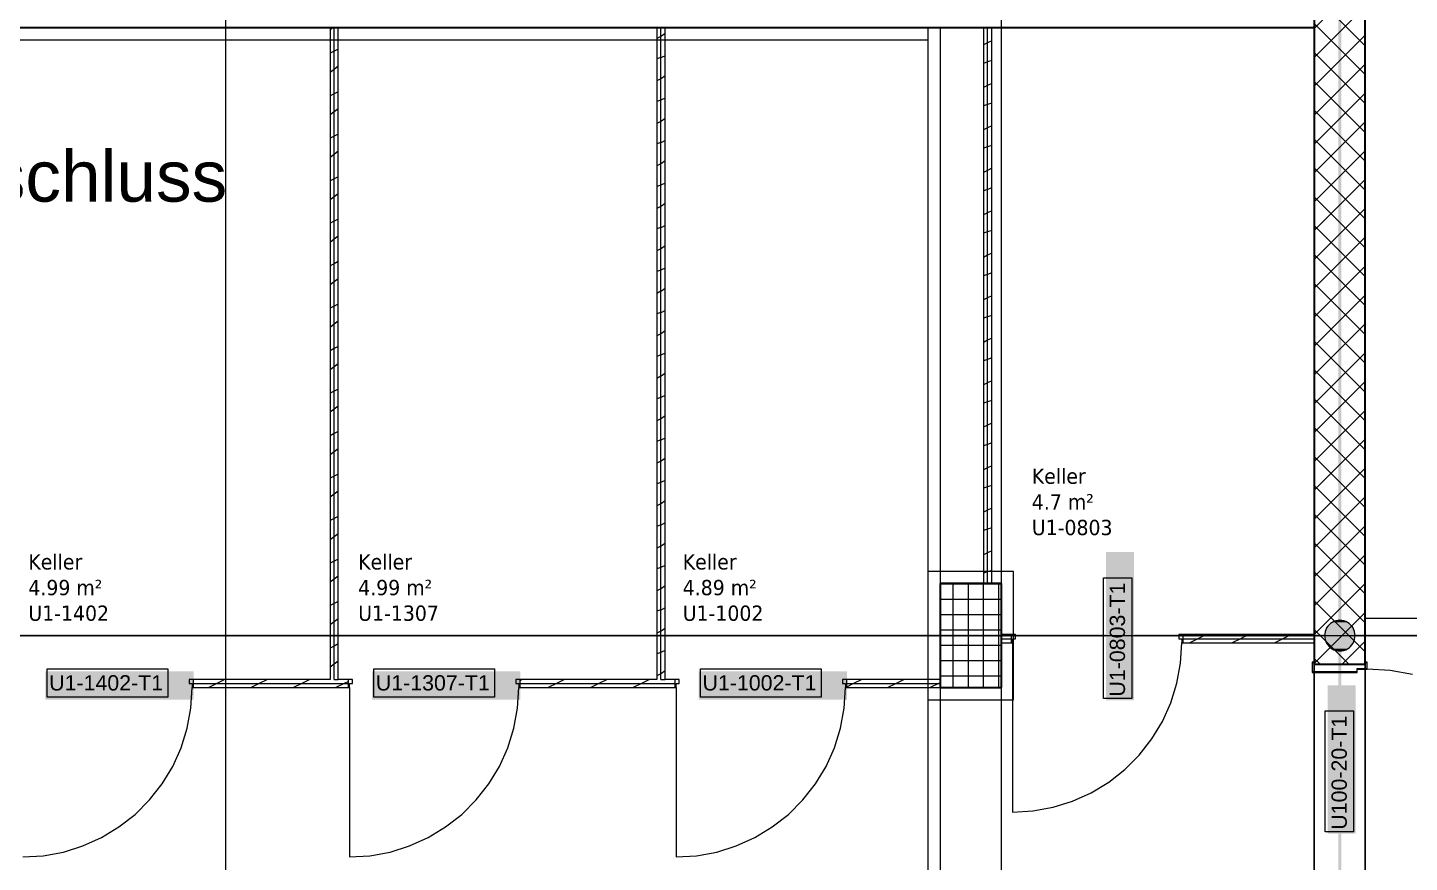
# Model space of a CAD drawing. Extents: x -1132 to 613, y -233 to 616.
# Drawn here: x -263.6 to -128.1, y -56.8 to 25 of the extents above; entities that cross this region are included whole.
import ezdxf
from ezdxf.lldxf.tags import DXFTag

# ---------------------------------------------------------------- set-up
doc = ezdxf.new("R2010")
doc.units = 0
doc.layers.get('0').update_dxf_attribs({"lineweight": 13})
for name, color, linetype, lineweight in [('A-AREA-____-IDEN', 7, 'Continuous', 5), ('A-DOOR-____-IDEN', 7, 'Continuous', 5), ('A-DOOR-____-OTLN', 7, 'Continuous', 9), ('A-DOOR-FRAM-MCUT', 7, 'Continuous', 9), ('A-DOOR-OPNG-OTLN', 7, 'Continuous', 9), ('A-FLOR-____-OTLN', 7, 'Continuous', 9), ('A-FLOR-____-OVHD', 7, 'Strichpunkt - Fein', 9), ('A-WALL-____-MCUT', 7, 'Continuous', 35), ('A-WALL-____-PATT', 7, 'Continuous', 35), ('A-WALL-FNSH-MCUT', 7, 'Continuous', 35), ('S-COLS-____-MCUT', 7, 'Continuous', 35), ('S-COLS-____-OTLN', 7, 'Continuous', 9), ('S-GRID-____-OTLN', 7, 'Continuous', 5)]:
    doc.layers.add(name, color=color, linetype=linetype, lineweight=lineweight)
doc.layers.add('EL01_WAN_Blitzschutz Text', color=1, linetype='Continuous', lineweight=13, true_color=0xff0000)
doc.layers.add('EL01_WAN_Leitung_Potentialausgleich', color=1, linetype='fein_strichliert', lineweight=13, true_color=0xff0000)
doc.styles.get("Standard").update_dxf_attribs({"font": 'arial.ttf'})
tags = doc.linetypes.add('_Rasterlinie_', pattern=[0.375, 0.2, -0.05, 0.075, -0.05]).pattern_tags.tags
tags[10:11] = [DXFTag(74, 4), DXFTag(75, 0), DXFTag(340, '0'), DXFTag(46, 1.0), DXFTag(50, 0.0), DXFTag(44, 0.0), DXFTag(45, 0.0)]
tags[8:9] = [DXFTag(74, 4), DXFTag(75, 0), DXFTag(340, '0'), DXFTag(46, 1.0), DXFTag(50, 0.0), DXFTag(44, 0.0), DXFTag(45, 0.0)]
tags[6:7] = [DXFTag(74, 4), DXFTag(75, 0), DXFTag(340, '0'), DXFTag(46, 1.0), DXFTag(50, 0.0), DXFTag(44, 0.0), DXFTag(45, 0.0)]
tags[4:5] = [DXFTag(74, 4), DXFTag(75, 0), DXFTag(340, '0'), DXFTag(46, 1.0), DXFTag(50, 0.0), DXFTag(44, 0.0), DXFTag(45, 0.0)]
tags = doc.linetypes.add('fein_strichliert', pattern=[4, 1, -2, 1]).pattern_tags.tags
tags[8:9] = [DXFTag(74, 4), DXFTag(75, 0), DXFTag(340, '0'), DXFTag(46, 0.0), DXFTag(50, 0.0), DXFTag(44, 0.0), DXFTag(45, 0.0)]
tags[6:7] = [DXFTag(74, 4), DXFTag(75, 0), DXFTag(340, '0'), DXFTag(46, 0.0), DXFTag(50, 0.0), DXFTag(44, 0.0), DXFTag(45, 0.0)]
tags[4:5] = [DXFTag(74, 4), DXFTag(75, 0), DXFTag(340, '0'), DXFTag(46, 0.0), DXFTag(50, 0.0), DXFTag(44, 0.0), DXFTag(45, 0.0)]
tags = doc.linetypes.add('Grundrissdarstellung Sturz', pattern=[0.25, 0.15, -0.05, 0, -0.05]).pattern_tags.tags
tags[10:11] = [DXFTag(74, 4), DXFTag(75, 0), DXFTag(340, '0'), DXFTag(46, 1.0), DXFTag(50, 0.0), DXFTag(44, 0.0), DXFTag(45, 0.0)]
tags[8:9] = [DXFTag(74, 4), DXFTag(75, 0), DXFTag(340, '0'), DXFTag(46, 1.0), DXFTag(50, 0.0), DXFTag(44, 0.0), DXFTag(45, 0.0)]
tags[6:7] = [DXFTag(74, 4), DXFTag(75, 0), DXFTag(340, '0'), DXFTag(46, 1.0), DXFTag(50, 0.0), DXFTag(44, 0.0), DXFTag(45, 0.0)]
tags[4:5] = [DXFTag(74, 4), DXFTag(75, 0), DXFTag(340, '0'), DXFTag(46, 1.0), DXFTag(50, 0.0), DXFTag(44, 0.0), DXFTag(45, 0.0)]
tags = doc.linetypes.add('Strichpunkt - Fein', pattern=[0.2, 0.1, -0.05, 0, -0.05]).pattern_tags.tags
tags[10:11] = [DXFTag(74, 4), DXFTag(75, 0), DXFTag(340, '0'), DXFTag(46, 1.0), DXFTag(50, 0.0), DXFTag(44, 0.0), DXFTag(45, 0.0)]
tags[8:9] = [DXFTag(74, 4), DXFTag(75, 0), DXFTag(340, '0'), DXFTag(46, 1.0), DXFTag(50, 0.0), DXFTag(44, 0.0), DXFTag(45, 0.0)]
tags[6:7] = [DXFTag(74, 4), DXFTag(75, 0), DXFTag(340, '0'), DXFTag(46, 1.0), DXFTag(50, 0.0), DXFTag(44, 0.0), DXFTag(45, 0.0)]
tags[4:5] = [DXFTag(74, 4), DXFTag(75, 0), DXFTag(340, '0'), DXFTag(46, 1.0), DXFTag(50, 0.0), DXFTag(44, 0.0), DXFTag(45, 0.0)]

# ---------------------------------------------------------------- blocks, each defined once
blk = doc.blocks.new('Referenz-A0UJ2EK7XE', base_point=(-1124.08, -162.87))
at = {"layer": 'A-DOOR-____-IDEN', "color": 0, "linetype": 'Continuous', "ltscale": 0.13}
for p, q in [((-158.1, -40.8), (-158.1, -28.96)), ((-158.1, -28.96), (-155.32, -28.96)), ((-155.32, -28.96), (-155.32, -40.8)), ((-261.73, -37.89), (-249.89, -37.89)), ((-261.73, -40.67), (-261.73, -37.89)), ((-249.89, -37.89), (-249.89, -40.67)), ((-229.68, -37.89), (-217.84, -37.89)), ((-229.68, -40.67), (-229.68, -37.89)), ((-217.84, -37.89), (-217.84, -40.67)), ((-197.63, -37.89), (-185.79, -37.89)), ((-197.63, -40.67), (-197.63, -37.89)), ((-185.79, -37.89), (-185.79, -40.67)), ((-249.89, -40.67), (-261.73, -40.67)), ((-217.84, -40.67), (-229.68, -40.67)), ((-185.79, -40.67), (-197.63, -40.67)), ((-155.32, -40.8), (-158.1, -40.8)), ((-136.34, -53.85), (-136.34, -42.01)), ((-136.34, -42.01), (-133.56, -42.01)), ((-133.56, -42.01), (-133.56, -53.85)), ((-133.56, -53.85), (-136.34, -53.85))]:
    blk.add_line(p, q, dxfattribs=at)
at = {"layer": 'A-DOOR-____-IDEN', "color": 7, "linetype": 'Continuous', "ltscale": 0.13, "true_color": 0xffffff}
for points in [[(-157.85, -40.97), (-155.09, -40.97), (-157.85, -26.43)], [(-155.09, -40.97), (-157.85, -26.43), (-155.09, -26.43)], [(-261.9, -40.89), (-247.36, -40.89), (-261.9, -38.13)], [(-247.36, -40.89), (-261.9, -38.13), (-247.36, -38.13)], [(-229.85, -40.89), (-215.31, -40.89), (-229.85, -38.13)], [(-215.31, -40.89), (-229.85, -38.13), (-215.31, -38.13)], [(-197.8, -40.89), (-183.26, -40.89), (-197.8, -38.13)], [(-183.26, -40.89), (-197.8, -38.13), (-183.26, -38.13)], [(-136.1, -54.02), (-133.34, -54.02), (-136.1, -39.48)], [(-133.34, -54.02), (-136.1, -39.48), (-133.34, -39.48)]]:
    blk.add_solid(points, dxfattribs=at)
at = {"layer": 'A-DOOR-____-OTLN', "color": 0, "linetype": 'Grundrissdarstellung Sturz', "ltscale": 0.13}
for p, q in [((-137.41, -37.42), (-137.41, -58.42)), ((-132.41, -37.42), (-132.41, -58.42))]:
    blk.add_line(p, q, dxfattribs=at)
at = {"layer": 'A-DOOR-FRAM-MCUT', "color": 0, "linetype": 'Continuous', "ltscale": 0.13}
for p, q in [((-166.71, -34.52), (-167.11, -34.52)), ((-167.01, -35.32), (-167.01, -34.92)), ((-167.01, -34.92), (-166.71, -34.92)), ((-166.71, -34.92), (-166.71, -34.52)), ((-150.31, -34.52), (-150.71, -34.52)), ((-150.71, -34.52), (-150.71, -34.92)), ((-150.71, -34.92), (-150.41, -34.92)), ((-150.41, -34.92), (-150.41, -35.32)), ((-167.11, -35.32), (-167.01, -35.32)), ((-150.41, -35.32), (-150.31, -35.32)), ((-137.41, -37.22), (-137.61, -37.22)), ((-137.61, -37.22), (-137.61, -38.22)), ((-137.57, -38.18), (-137.57, -37.26)), ((-137.57, -37.26), (-137.41, -37.26)), ((-132.25, -37.88), (-133.25, -37.88)), ((-133.25, -37.88), (-133.25, -38.18)), ((-133.21, -38.22), (-133.21, -37.92)), ((-133.21, -37.92), (-132.21, -37.92)), ((-132.21, -37.22), (-132.41, -37.22)), ((-132.41, -37.26), (-132.25, -37.26)), ((-132.25, -37.26), (-132.25, -37.88)), ((-132.21, -37.92), (-132.21, -37.22)), ((-247.41, -38.92), (-247.81, -38.92)), ((-247.81, -38.92), (-247.81, -39.32)), ((-231.76, -38.92), (-232.16, -38.92)), ((-231.76, -39.32), (-231.76, -38.92)), ((-215.36, -38.92), (-215.76, -38.92)), ((-215.76, -38.92), (-215.76, -39.32)), ((-199.71, -38.92), (-200.11, -38.92)), ((-199.71, -39.32), (-199.71, -38.92)), ((-183.31, -38.92), (-183.71, -38.92)), ((-183.71, -38.92), (-183.71, -39.32)), ((-137.61, -38.22), (-133.21, -38.22)), ((-133.25, -38.18), (-137.57, -38.18)), ((-247.81, -39.32), (-247.51, -39.32)), ((-247.51, -39.32), (-247.51, -39.72)), ((-247.51, -39.72), (-247.41, -39.72)), ((-232.16, -39.72), (-232.06, -39.72)), ((-232.06, -39.72), (-232.06, -39.32)), ((-232.06, -39.32), (-231.76, -39.32)), ((-215.76, -39.32), (-215.46, -39.32)), ((-215.46, -39.32), (-215.46, -39.72)), ((-215.46, -39.72), (-215.36, -39.72)), ((-200.11, -39.72), (-200.01, -39.72)), ((-200.01, -39.72), (-200.01, -39.32)), ((-200.01, -39.32), (-199.71, -39.32)), ((-183.71, -39.32), (-183.41, -39.32)), ((-183.41, -39.32), (-183.41, -39.72)), ((-183.41, -39.72), (-183.31, -39.72))]:
    blk.add_line(p, q, dxfattribs=at)
at = {"layer": 'A-DOOR-OPNG-OTLN', "color": 0, "linetype": 'Continuous', "ltscale": 0.13}
for p, q in [((-167.01, -35.32), (-167.01, -51.92)), ((-150.53, -37.32), (-150.41, -35.32)), ((-150.89, -39.29), (-150.53, -37.32)), ((-129.97, -38.05), (-132.21, -37.92)), ((-151.48, -41.21), (-150.89, -39.29)), ((-127.76, -38.43), (-129.97, -38.05)), ((-247.63, -41.72), (-247.51, -39.72)), ((-232.06, -39.72), (-232.06, -56.32)), ((-215.58, -41.72), (-215.46, -39.72)), ((-200.01, -39.72), (-200.01, -56.32)), ((-183.53, -41.72), (-183.41, -39.72)), ((-247.99, -43.69), (-247.63, -41.72)), ((-215.94, -43.69), (-215.58, -41.72)), ((-183.89, -43.69), (-183.53, -41.72)), ((-152.31, -43.04), (-151.48, -41.21)), ((-153.34, -44.75), (-152.31, -43.04)), ((-248.58, -45.61), (-247.99, -43.69)), ((-216.53, -45.61), (-215.94, -43.69)), ((-184.48, -45.61), (-183.89, -43.69)), ((-249.41, -47.44), (-248.58, -45.61)), ((-217.36, -47.44), (-216.53, -45.61)), ((-185.31, -47.44), (-184.48, -45.61)), ((-154.58, -46.33), (-153.34, -44.75)), ((-250.44, -49.15), (-249.41, -47.44)), ((-218.39, -49.15), (-217.36, -47.44)), ((-186.34, -49.15), (-185.31, -47.44)), ((-156, -47.75), (-154.58, -46.33)), ((-157.58, -48.98), (-156, -47.75)), ((-251.68, -50.73), (-250.44, -49.15)), ((-219.63, -50.73), (-218.39, -49.15)), ((-187.58, -50.73), (-186.34, -49.15)), ((-161.12, -50.84), (-159.29, -50.02)), ((-159.29, -50.02), (-157.58, -48.98)), ((-253.1, -52.15), (-251.68, -50.73)), ((-221.05, -52.15), (-219.63, -50.73)), ((-189, -52.15), (-187.58, -50.73)), ((-165.01, -51.8), (-163.03, -51.44)), ((-163.03, -51.44), (-161.12, -50.84)), ((-254.68, -53.38), (-253.1, -52.15)), ((-222.63, -53.38), (-221.05, -52.15)), ((-190.58, -53.38), (-189, -52.15)), ((-167.01, -51.92), (-165.01, -51.8)), ((-256.39, -54.42), (-254.68, -53.38)), ((-224.34, -54.42), (-222.63, -53.38)), ((-192.29, -54.42), (-190.58, -53.38)), ((-260.13, -55.84), (-258.22, -55.24)), ((-258.22, -55.24), (-256.39, -54.42)), ((-228.08, -55.84), (-226.17, -55.24)), ((-226.17, -55.24), (-224.34, -54.42)), ((-196.03, -55.84), (-194.12, -55.24)), ((-194.12, -55.24), (-192.29, -54.42)), ((-264.11, -56.32), (-262.11, -56.2)), ((-262.11, -56.2), (-260.13, -55.84)), ((-232.06, -56.32), (-230.06, -56.2)), ((-230.06, -56.2), (-228.08, -55.84)), ((-200.01, -56.32), (-198.01, -56.2)), ((-198.01, -56.2), (-196.03, -55.84))]:
    blk.add_line(p, q, dxfattribs=at)
at = {"layer": 'A-FLOR-____-OTLN', "color": 0, "linetype": 'Continuous', "ltscale": 0.13}
for p, q in [((-132.41, -32.92), (-100.41, -32.92)), ((-137.41, -38.18), (-137.41, -37.42)), ((-132.41, -37.88), (-132.41, -37.42)), ((-132.41, -57.92), (-132.41, -37.92)), ((-137.41, -57.63), (-137.41, -38.22))]:
    blk.add_line(p, q, dxfattribs=at)
at = {"layer": 'A-FLOR-____-OVHD', "color": 0, "linetype": 'Strichpunkt - Fein', "ltscale": 0.13}
for p, q in [((-175.31, 24.98), (-175.31, -153.12)), ((-174.11, 24.98), (-174.11, -29.92)), ((-392.61, 23.78), (-175.31, 23.78)), ((-166.91, -28.32), (-175.31, -28.32)), ((-175.31, -28.32), (-175.31, -40.92)), ((-166.91, -40.92), (-166.91, -28.32)), ((-174.11, -39.32), (-174.11, -91.52)), ((-175.31, -40.92), (-166.91, -40.92))]:
    blk.add_line(p, q, dxfattribs=at)
at = {"layer": 'A-WALL-____-MCUT', "color": 0, "linetype": 'Continuous', "ltscale": 0.35}
for p, q in [((-137.41, 104.23), (-137.41, -37.42)), ((-132.41, -37.42), (-132.41, 104.23)), ((-266.01, 24.98), (-137.41, 24.98)), ((-137.41, -37.42), (-132.41, -37.42))]:
    blk.add_line(p, q, dxfattribs=at)
at = {"layer": 'A-WALL-____-MCUT', "color": 0, "linetype": 'Continuous', "lineweight": 9, "ltscale": 0.13}
for p, q in [((-233.56, -38.92), (-233.56, 24.98)), ((-201.51, -38.92), (-201.51, 24.98)), ((-169.46, -29.52), (-169.46, 24.98)), ((-168.11, -34.92), (-167.11, -34.92)), ((-150.31, -34.92), (-137.41, -34.92)), ((-233.56, -38.92), (-233.16, -38.92)), ((-201.51, -38.92), (-201.11, -38.92)), ((-247.41, -39.32), (-232.16, -39.32)), ((-215.36, -39.32), (-200.11, -39.32)), ((-183.31, -39.32), (-174.11, -39.32))]:
    blk.add_line(p, q, dxfattribs=at)
at = {"layer": 'A-WALL-____-PATT', "color": 0, "linetype": 'Continuous', "lineweight": 9, "ltscale": 0.13}
for p, q in [((-137.41, 24.88), (-133.31, 28.98)), ((-132.41, 23.2), (-137.41, 28.2)), ((-137.41, 22.05), (-132.41, 27.05)), ((-233.66, 24.98), (-233.96, 24.75)), ((-201.11, 24.4), (-201.45, 24.15)), ((-132.41, 20.37), (-137.41, 25.37)), ((-201.51, 24.11), (-201.91, 23.91)), ((-201.45, 24.14), (-201.51, 24.11)), ((-169.46, 23.48), (-169.86, 23.28)), ((-169.06, 23.68), (-169.46, 23.48)), ((-137.41, 19.23), (-132.41, 24.23)), ((-233.56, 22.67), (-233.96, 22.47)), ((-233.16, 22.87), (-233.56, 22.67)), ((-201.51, 22.04), (-201.91, 21.91)), ((-201.45, 22.06), (-201.51, 22.04)), ((-201.11, 22.23), (-201.45, 22.06)), ((-169.06, 21.75), (-169.46, 21.62)), ((-132.41, 17.54), (-137.41, 22.54)), ((-233.56, 20.89), (-233.96, 20.59)), ((-233.16, 21.19), (-233.56, 20.89)), ((-169.46, 21.62), (-169.86, 21.48)), ((-137.41, 16.4), (-132.41, 21.4)), ((-201.51, 19.95), (-201.91, 19.75)), ((-201.45, 19.98), (-201.51, 19.95)), ((-201.11, 20.24), (-201.45, 19.98)), ((-169.46, 19.32), (-169.86, 19.12)), ((-169.06, 19.52), (-169.46, 19.32)), ((-132.41, 14.71), (-137.41, 19.71)), ((-233.56, 18.5), (-233.96, 18.3)), ((-233.16, 18.7), (-233.56, 18.5)), ((-201.51, 17.87), (-201.91, 17.74)), ((-201.45, 17.89), (-201.51, 17.87)), ((-201.11, 18.07), (-201.45, 17.89)), ((-137.41, 13.57), (-132.41, 18.57)), ((-233.56, 16.72), (-233.96, 16.42)), ((-233.16, 17.02), (-233.56, 16.72)), ((-169.46, 17.45), (-169.86, 17.32)), ((-169.06, 17.58), (-169.46, 17.45)), ((-132.41, 11.88), (-137.41, 16.88)), ((-201.51, 15.78), (-201.91, 15.58)), ((-201.45, 15.81), (-201.51, 15.78)), ((-201.11, 16.07), (-201.45, 15.82)), ((-169.46, 15.15), (-169.86, 14.95)), ((-169.06, 15.35), (-169.46, 15.15)), ((-137.41, 10.74), (-132.41, 15.74)), ((-233.56, 14.34), (-233.96, 14.14)), ((-233.16, 14.54), (-233.56, 14.34)), ((-201.51, 13.71), (-201.91, 13.58)), ((-201.45, 13.73), (-201.51, 13.71)), ((-201.11, 13.9), (-201.45, 13.73)), ((-132.41, 9.06), (-137.41, 14.06)), ((-233.56, 12.56), (-233.96, 12.26)), ((-233.16, 12.86), (-233.56, 12.56)), ((-169.46, 13.29), (-169.86, 13.15)), ((-169.06, 13.42), (-169.46, 13.29)), ((-137.41, 7.91), (-132.41, 12.91)), ((-201.51, 11.62), (-201.91, 11.42)), ((-201.45, 11.65), (-201.51, 11.62)), ((-201.11, 11.91), (-201.44, 11.65)), ((-169.46, 10.99), (-169.86, 10.79)), ((-169.06, 11.19), (-169.46, 10.99)), ((-132.41, 6.23), (-137.41, 11.23)), ((-233.56, 10.17), (-233.96, 9.97)), ((-233.16, 10.37), (-233.56, 10.17)), ((-201.51, 9.54), (-201.91, 9.41)), ((-201.45, 9.56), (-201.51, 9.54)), ((-201.11, 9.74), (-201.45, 9.56)), ((-137.41, 5.08), (-132.41, 10.08)), ((-233.56, 8.39), (-233.96, 8.09)), ((-233.16, 8.69), (-233.56, 8.39)), ((-169.46, 9.12), (-169.86, 8.99)), ((-169.06, 9.26), (-169.46, 9.12)), ((-132.41, 3.4), (-137.41, 8.4)), ((-201.51, 7.46), (-201.91, 7.26)), ((-201.45, 7.48), (-201.51, 7.46)), ((-201.11, 7.74), (-201.44, 7.49)), ((-169.46, 6.82), (-169.86, 6.62)), ((-169.06, 7.02), (-169.46, 6.82)), ((-137.41, 2.25), (-132.41, 7.25)), ((-233.56, 6.01), (-233.96, 5.81)), ((-233.16, 6.21), (-233.56, 6.01)), ((-201.11, 5.57), (-201.45, 5.4)), ((-132.41, 0.57), (-137.41, 5.57)), ((-233.56, 4.23), (-233.96, 3.93)), ((-233.16, 4.53), (-233.56, 4.23)), ((-201.51, 5.38), (-201.91, 5.25)), ((-201.45, 5.4), (-201.51, 5.38)), ((-169.46, 4.96), (-169.86, 4.82)), ((-169.06, 5.09), (-169.46, 4.96)), ((-137.41, -0.57), (-132.41, 4.43)), ((-201.51, 3.29), (-201.91, 3.09)), ((-201.45, 3.32), (-201.51, 3.29)), ((-201.11, 3.58), (-201.44, 3.32)), ((-169.06, 2.86), (-169.46, 2.66)), ((-132.41, -2.26), (-137.41, 2.74)), ((-233.56, 1.84), (-233.96, 1.64)), ((-233.16, 2.04), (-233.56, 1.84)), ((-201.11, 1.41), (-201.45, 1.23)), ((-169.46, 2.66), (-169.86, 2.46)), ((-137.41, -3.4), (-132.41, 1.6)), ((-233.56, 0.06), (-233.96, -0.24)), ((-233.16, 0.36), (-233.56, 0.06)), ((-201.51, 1.22), (-201.91, 1.08)), ((-201.45, 1.23), (-201.51, 1.22)), ((-169.46, 0.79), (-169.86, 0.66)), ((-169.06, 0.93), (-169.46, 0.79)), ((-201.51, -0.87), (-201.91, -1.07)), ((-201.45, -0.85), (-201.51, -0.87)), ((-201.11, -0.59), (-201.44, -0.84)), ((-169.06, -1.31), (-169.46, -1.51)), ((-132.41, -5.09), (-137.41, -0.09)), ((-137.41, -6.23), (-132.41, -1.23)), ((-233.56, -2.32), (-233.96, -2.52)), ((-233.16, -2.12), (-233.56, -2.32)), ((-169.46, -1.51), (-169.86, -1.71)), ((-233.16, -3.8), (-233.56, -4.1)), ((-201.51, -2.95), (-201.91, -3.08)), ((-201.45, -2.93), (-201.51, -2.95)), ((-201.11, -2.76), (-201.45, -2.93)), ((-169.46, -3.37), (-169.86, -3.51)), ((-169.06, -3.24), (-169.46, -3.37)), ((-132.41, -7.91), (-137.41, -2.91)), ((-137.41, -9.06), (-132.41, -4.06)), ((-233.56, -4.1), (-233.96, -4.4)), ((-201.51, -5.04), (-201.91, -5.24)), ((-201.45, -5.01), (-201.51, -5.04)), ((-201.11, -4.75), (-201.44, -5.01)), ((-233.56, -6.49), (-233.96, -6.69)), ((-233.16, -6.29), (-233.56, -6.49)), ((-169.46, -5.67), (-169.86, -5.87)), ((-169.06, -5.47), (-169.46, -5.67)), ((-132.41, -10.74), (-137.41, -5.74)), ((-233.16, -7.97), (-233.56, -8.27)), ((-201.51, -7.11), (-201.91, -7.25)), ((-201.45, -7.1), (-201.51, -7.11)), ((-201.11, -6.92), (-201.45, -7.1)), ((-169.46, -7.54), (-169.86, -7.67)), ((-169.06, -7.4), (-169.46, -7.54)), ((-137.41, -11.89), (-132.41, -6.89)), ((-233.56, -8.27), (-233.96, -8.57)), ((-201.51, -9.2), (-201.91, -9.4)), ((-201.45, -9.18), (-201.51, -9.2)), ((-201.11, -8.92), (-201.44, -9.17)), ((-132.41, -13.57), (-137.41, -8.57)), ((-233.56, -10.65), (-233.96, -10.85)), ((-233.16, -10.45), (-233.56, -10.65)), ((-169.46, -9.84), (-169.86, -10.04)), ((-169.06, -9.64), (-169.46, -9.84)), ((-137.41, -14.72), (-132.41, -9.72)), ((-233.16, -12.13), (-233.56, -12.43)), ((-201.51, -11.28), (-201.91, -11.41)), ((-201.45, -11.26), (-201.51, -11.28)), ((-201.11, -11.09), (-201.45, -11.26)), ((-169.46, -11.7), (-169.86, -11.83)), ((-169.06, -11.57), (-169.46, -11.7)), ((-132.41, -16.4), (-137.41, -11.4)), ((-233.56, -12.43), (-233.96, -12.73)), ((-201.51, -13.37), (-201.91, -13.57)), ((-201.45, -13.34), (-201.51, -13.37)), ((-201.11, -13.08), (-201.44, -13.34)), ((-137.41, -17.54), (-132.41, -12.54)), ((-233.56, -14.82), (-233.96, -15.02)), ((-233.16, -14.62), (-233.56, -14.82)), ((-169.46, -14), (-169.86, -14.2)), ((-169.06, -13.8), (-169.46, -14)), ((-132.41, -19.23), (-137.41, -14.23)), ((-201.51, -15.44), (-201.91, -15.58)), ((-201.45, -15.42), (-201.51, -15.44)), ((-201.11, -15.25), (-201.45, -15.43)), ((-169.46, -15.87), (-169.86, -16)), ((-169.06, -15.73), (-169.46, -15.87)), ((-137.41, -20.37), (-132.41, -15.37)), ((-233.56, -16.6), (-233.96, -16.9)), ((-233.16, -16.3), (-233.56, -16.6)), ((-201.51, -17.53), (-201.91, -17.73)), ((-201.45, -17.51), (-201.51, -17.53)), ((-201.11, -17.25), (-201.44, -17.5)), ((-132.41, -22.06), (-137.41, -17.06)), ((-233.16, -18.78), (-233.56, -18.98)), ((-169.46, -18.17), (-169.86, -18.37)), ((-169.06, -17.97), (-169.46, -18.17)), ((-137.41, -23.2), (-132.41, -18.2)), ((-233.56, -18.98), (-233.96, -19.18)), ((-201.51, -19.61), (-201.91, -19.74)), ((-201.45, -19.59), (-201.51, -19.61)), ((-201.11, -19.42), (-201.45, -19.59)), ((-169.46, -20.03), (-169.86, -20.16)), ((-169.06, -19.9), (-169.46, -20.03)), ((-132.41, -24.89), (-137.41, -19.89)), ((-233.56, -20.76), (-233.96, -21.06)), ((-233.16, -20.46), (-233.56, -20.76)), ((-201.45, -21.67), (-201.51, -21.7)), ((-201.11, -21.41), (-201.44, -21.66)), ((-137.41, -26.03), (-132.41, -21.03)), ((-233.16, -22.95), (-233.56, -23.15)), ((-201.51, -21.7), (-201.91, -21.9)), ((-169.46, -22.33), (-169.86, -22.53)), ((-169.06, -22.13), (-169.46, -22.33)), ((-132.41, -27.71), (-137.41, -22.71)), ((-233.56, -23.15), (-233.96, -23.35)), ((-201.51, -23.77), (-201.91, -23.91)), ((-201.45, -23.75), (-201.51, -23.77)), ((-201.11, -23.58), (-201.45, -23.76)), ((-169.46, -24.2), (-169.86, -24.33)), ((-169.06, -24.06), (-169.46, -24.2)), ((-137.41, -28.86), (-132.41, -23.86)), ((-233.56, -24.93), (-233.96, -25.23)), ((-233.16, -24.63), (-233.56, -24.93)), ((-201.11, -25.58), (-201.44, -25.83)), ((-132.41, -30.54), (-137.41, -25.54)), ((-233.16, -27.11), (-233.56, -27.31)), ((-201.51, -25.86), (-201.91, -26.06)), ((-201.45, -25.84), (-201.51, -25.86)), ((-169.46, -26.5), (-169.86, -26.7)), ((-169.06, -26.3), (-169.46, -26.5)), ((-137.41, -31.69), (-132.41, -26.69)), ((-233.56, -27.31), (-233.96, -27.51)), ((-201.51, -27.94), (-201.91, -28.07)), ((-201.45, -27.92), (-201.51, -27.94)), ((-201.11, -27.75), (-201.45, -27.92)), ((-169.46, -28.36), (-169.86, -28.49)), ((-169.06, -28.23), (-169.46, -28.36)), ((-132.41, -33.37), (-137.41, -28.37)), ((-233.56, -29.09), (-233.96, -29.39)), ((-233.16, -28.79), (-233.56, -29.09)), ((-201.11, -29.74), (-201.44, -29.99)), ((-137.41, -34.51), (-132.41, -29.51)), ((-201.51, -30.03), (-201.91, -30.23)), ((-201.45, -30), (-201.51, -30.03)), ((-233.56, -31.48), (-233.96, -31.68)), ((-233.16, -31.28), (-233.56, -31.48)), ((-201.51, -32.1), (-201.91, -32.24)), ((-201.45, -32.08), (-201.51, -32.1)), ((-201.11, -31.91), (-201.45, -32.09)), ((-132.41, -36.2), (-137.41, -31.2)), ((-137.41, -37.34), (-132.41, -32.34)), ((-233.56, -33.26), (-233.96, -33.56)), ((-233.16, -32.96), (-233.56, -33.26)), ((-201.51, -34.19), (-201.91, -34.39)), ((-201.45, -34.17), (-201.51, -34.19)), ((-201.11, -33.91), (-201.44, -34.16)), ((-148.82, -34.92), (-149.62, -35.32)), ((-148.02, -34.52), (-148.82, -34.92)), ((-144.65, -34.92), (-145.45, -35.32)), ((-143.85, -34.52), (-144.65, -34.92)), ((-140.49, -34.92), (-141.29, -35.32)), ((-139.69, -34.52), (-140.49, -34.92)), ((-134.01, -37.42), (-137.41, -34.03)), ((-134.66, -37.42), (-132.41, -35.17)), ((-233.56, -35.64), (-233.96, -35.84)), ((-233.16, -35.44), (-233.56, -35.64)), ((-201.51, -36.27), (-201.91, -36.4)), ((-201.45, -36.25), (-201.51, -36.27)), ((-201.11, -36.08), (-201.45, -36.25)), ((-233.56, -37.42), (-233.96, -37.72)), ((-233.16, -37.12), (-233.56, -37.42)), ((-136.84, -37.42), (-137.41, -36.86)), ((-244.28, -38.92), (-245.08, -39.32)), ((-240.12, -38.92), (-240.92, -39.32)), ((-235.95, -38.92), (-236.75, -39.32)), ((-232.16, -39.11), (-232.59, -39.32)), ((-215.13, -38.92), (-215.36, -39.04)), ((-210.96, -38.92), (-211.76, -39.32)), ((-206.8, -38.92), (-207.6, -39.32)), ((-202.63, -38.92), (-203.43, -39.32)), ((-201.51, -38.36), (-201.91, -38.56)), ((-201.45, -38.33), (-201.51, -38.36)), ((-201.11, -38.07), (-201.44, -38.32)), ((-181.81, -38.92), (-182.61, -39.32)), ((-177.64, -38.92), (-178.44, -39.32)), ((-174.11, -39.24), (-174.28, -39.32)), ((-245.08, -39.32), (-245.88, -39.72)), ((-240.92, -39.32), (-241.72, -39.72)), ((-236.75, -39.32), (-237.55, -39.72)), ((-232.59, -39.32), (-233.39, -39.72)), ((-211.76, -39.32), (-212.56, -39.72)), ((-207.6, -39.32), (-208.4, -39.72)), ((-203.43, -39.32), (-204.23, -39.72)), ((-182.61, -39.32), (-183.31, -39.67)), ((-178.44, -39.32), (-179.24, -39.72)), ((-174.28, -39.32), (-175.08, -39.72))]:
    blk.add_line(p, q, dxfattribs=at)
at = {"layer": 'A-WALL-FNSH-MCUT', "color": 0, "linetype": 'Continuous', "lineweight": 9, "ltscale": 0.13}
for p, q in [((-233.96, 24.98), (-233.96, -38.92)), ((-233.16, -38.92), (-233.16, 24.98)), ((-201.91, 24.98), (-201.91, -38.92)), ((-201.11, -38.92), (-201.11, 24.98)), ((-169.86, 24.98), (-169.86, -29.52)), ((-169.06, -29.52), (-169.06, 24.98)), ((-169.86, -29.52), (-169.06, -29.52)), ((-167.11, -34.52), (-168.11, -34.52)), ((-168.11, -34.52), (-168.11, -35.32)), ((-167.11, -35.32), (-167.11, -34.52)), ((-137.41, -34.52), (-150.31, -34.52)), ((-150.31, -34.52), (-150.31, -35.32)), ((-168.11, -35.32), (-167.11, -35.32)), ((-150.31, -35.32), (-137.41, -35.32)), ((-233.96, -38.92), (-247.41, -38.92)), ((-247.41, -38.92), (-247.41, -39.72)), ((-232.16, -38.92), (-233.16, -38.92)), ((-232.16, -39.72), (-232.16, -38.92)), ((-201.91, -38.92), (-215.36, -38.92)), ((-215.36, -38.92), (-215.36, -39.72)), ((-200.11, -38.92), (-201.11, -38.92)), ((-200.11, -39.72), (-200.11, -38.92)), ((-174.11, -38.92), (-183.31, -38.92)), ((-183.31, -38.92), (-183.31, -39.72)), ((-174.11, -39.72), (-174.11, -38.92)), ((-247.41, -39.72), (-232.16, -39.72)), ((-215.36, -39.72), (-200.11, -39.72)), ((-183.31, -39.72), (-174.11, -39.72))]:
    blk.add_line(p, q, dxfattribs=at)
at = {"layer": 'S-COLS-____-MCUT', "color": 0, "linetype": 'Continuous', "ltscale": 0.35}
for p, q in [((-168.11, -29.52), (-174.11, -29.52)), ((-174.11, -29.52), (-174.11, -39.72)), ((-168.11, -39.72), (-168.11, -29.52)), ((-174.11, -39.72), (-168.11, -39.72))]:
    blk.add_line(p, q, dxfattribs=at)
at = {"layer": 'S-COLS-____-OTLN', "color": 0, "linetype": 'Continuous', "ltscale": 0.13}
for p, q in [((-174.11, -29.55), (-168.11, -29.55)), ((-172.85, -39.72), (-172.85, -29.52)), ((-171.35, -39.72), (-171.35, -29.52)), ((-169.85, -39.72), (-169.85, -29.52)), ((-168.35, -39.72), (-168.35, -29.52)), ((-174.11, -31.05), (-168.11, -31.05)), ((-174.11, -32.55), (-168.11, -32.55)), ((-174.11, -34.05), (-168.11, -34.05)), ((-174.11, -35.55), (-168.11, -35.55)), ((-174.11, -37.05), (-168.11, -37.05)), ((-174.11, -38.55), (-168.11, -38.55))]:
    blk.add_line(p, q, dxfattribs=at)
at = {"layer": 'S-GRID-____-OTLN', "color": 0, "linetype": '_Rasterlinie_', "ltscale": 0.13}
for p, q in [((-244.21, -159.1), (-244.21, 585.98)), ((-168.11, -159.1), (-168.11, 420.64)), ((-1115.8, -34.62), (95.18, -34.62))]:
    blk.add_line(p, q, dxfattribs=at)
at = {"layer": 'A-AREA-____-IDEN', "color": 0, "linetype": 'Continuous', "ltscale": 0.13, "char_height": 1.5, "attachment_point": 1}
for s, insert in [('{\\W0.9;\\fVerdana;Keller}', (-165.12, -18.24)), ('{\\W0.9;\\fVerdana;4.7 m²}', (-165.12, -20.76)), ('{\\W0.9;\\fVerdana;U1-0803}', (-165.12, -23.27)), ('{\\W0.9;\\fVerdana;Keller}', (-263.57, -26.64)), ('{\\W0.9;\\fVerdana;Keller}', (-231.21, -26.64)), ('{\\W0.9;\\fVerdana;Keller}', (-199.37, -26.64)), ('{\\W0.9;\\fVerdana;4.99 m²}', (-263.57, -29.16)), ('{\\W0.9;\\fVerdana;4.99 m²}', (-231.21, -29.16)), ('{\\W0.9;\\fVerdana;4.89 m²}', (-199.37, -29.16)), ('{\\W0.9;\\fVerdana;U1-1402}', (-263.57, -31.67)), ('{\\W0.9;\\fVerdana;U1-1307}', (-231.21, -31.67)), ('{\\W0.9;\\fVerdana;U1-1002}', (-199.37, -31.67))]:
    blk.add_mtext(s, dxfattribs=dict(at, insert=insert))
at = {"layer": 'A-DOOR-____-IDEN', "color": 0, "linetype": 'Continuous', "ltscale": 0.13, "char_height": 1.5, "attachment_point": 1, "rotation": 90}
for s, insert in [('{\\fArial;U1-0803-T1}', (-157.48, -40.6)), ('{\\fArial;U100-20-T1}', (-135.72, -53.65))]:
    blk.add_mtext(s, dxfattribs=dict(at, insert=insert))
at = {"layer": 'A-DOOR-____-IDEN', "color": 0, "linetype": 'Continuous', "ltscale": 0.13, "char_height": 1.5, "attachment_point": 1}
for s, insert in [('{\\fArial;U1-1402-T1}', (-261.53, -38.5)), ('{\\fArial;U1-1307-T1}', (-229.48, -38.5)), ('{\\fArial;U1-1002-T1}', (-197.43, -38.5))]:
    blk.add_mtext(s, dxfattribs=dict(at, insert=insert))
blk = doc.blocks.new('Anschlusspunkt-A0UJ2EORXE', base_point=(-136.4, -36.12))
at = {"color": 0, "linetype": 'ByBlock', "lineweight": -2, "ltscale": 0.13}
for p, q in [((-136.2, -33.87), (-136.29, -34.05)), ((-136.09, -33.71), (-136.2, -33.87)), ((-135.96, -33.56), (-136.09, -33.71)), ((-135.82, -33.43), (-135.96, -33.56)), ((-135.65, -33.32), (-135.82, -33.43)), ((-135.48, -33.24), (-135.65, -33.32)), ((-135.29, -33.17), (-135.48, -33.24)), ((-135.1, -33.13), (-135.29, -33.17)), ((-134.9, -33.12), (-135.1, -33.13)), ((-134.71, -33.13), (-134.9, -33.12)), ((-134.52, -33.17), (-134.71, -33.13)), ((-134.33, -33.24), (-134.52, -33.17)), ((-134.15, -33.32), (-134.33, -33.24)), ((-133.99, -33.43), (-134.15, -33.32)), ((-133.84, -33.56), (-133.99, -33.43)), ((-133.71, -33.71), (-133.84, -33.56)), ((-133.61, -33.87), (-133.71, -33.71)), ((-133.52, -34.05), (-133.61, -33.87)), ((-136.39, -34.43), (-136.4, -34.62)), ((-136.4, -34.62), (-136.39, -34.82)), ((-136.35, -34.23), (-136.39, -34.43)), ((-136.39, -34.82), (-136.35, -35.01)), ((-136.29, -34.05), (-136.35, -34.23)), ((-136.35, -35.01), (-136.29, -35.2)), ((-136.29, -35.2), (-136.2, -35.37)), ((-133.61, -35.37), (-133.52, -35.2)), ((-133.46, -34.23), (-133.52, -34.05)), ((-133.52, -35.2), (-133.46, -35.01)), ((-133.42, -34.43), (-133.46, -34.23)), ((-133.46, -35.01), (-133.42, -34.82)), ((-133.4, -34.62), (-133.42, -34.43)), ((-133.42, -34.82), (-133.4, -34.62)), ((-136.2, -35.37), (-136.09, -35.53)), ((-136.09, -35.53), (-135.96, -35.68)), ((-135.96, -35.68), (-135.82, -35.81)), ((-135.82, -35.81), (-135.65, -35.92)), ((-135.65, -35.92), (-135.48, -36.01)), ((-135.48, -36.01), (-135.29, -36.07)), ((-135.29, -36.07), (-135.1, -36.11)), ((-135.1, -36.11), (-134.9, -36.12)), ((-134.9, -36.12), (-134.71, -36.11)), ((-134.71, -36.11), (-134.52, -36.07)), ((-134.52, -36.07), (-134.33, -36.01)), ((-134.33, -36.01), (-134.15, -35.92)), ((-134.15, -35.92), (-133.99, -35.81)), ((-133.99, -35.81), (-133.84, -35.68)), ((-133.84, -35.68), (-133.71, -35.53)), ((-133.71, -35.53), (-133.61, -35.37))]:
    blk.add_line(p, q, dxfattribs=at)
for points in [[(-133.46, -34.23), (-136.35, -34.23), (-133.6, -33.88)], [(-136.35, -34.23), (-133.6, -33.88), (-136.21, -33.88)], [(-133.6, -33.88), (-136.21, -33.88), (-133.61, -33.86)], [(-136.21, -33.88), (-133.61, -33.86), (-136.2, -33.86)], [(-133.61, -33.86), (-136.2, -33.86), (-133.84, -33.57)], [(-136.2, -33.86), (-133.84, -33.57), (-135.97, -33.57)], [(-133.84, -33.57), (-135.97, -33.57), (-133.85, -33.55)], [(-135.97, -33.57), (-133.85, -33.55), (-135.95, -33.55)], [(-133.85, -33.55), (-135.95, -33.55), (-134.15, -33.33)], [(-135.95, -33.55), (-134.15, -33.33), (-135.67, -33.33)], [(-134.15, -33.33), (-135.67, -33.33), (-134.17, -33.31)], [(-135.67, -33.33), (-134.17, -33.31), (-135.63, -33.31)], [(-134.17, -33.31), (-135.63, -33.31), (-134.51, -33.18)], [(-135.63, -33.31), (-134.51, -33.18), (-135.31, -33.18)], [(-134.51, -33.18), (-135.31, -33.18), (-134.54, -33.17)], [(-135.31, -33.18), (-134.54, -33.17), (-135.24, -33.17)], [(-134.54, -33.17), (-135.24, -33.17), (-134.93, -33.12)], [(-133.4, -34.62), (-136.4, -34.62), (-133.46, -34.24)], [(-136.4, -34.62), (-133.46, -34.24), (-136.35, -34.24)], [(-136.35, -35.01), (-133.4, -34.62), (-136.4, -34.62)], [(-133.46, -34.24), (-136.35, -34.24), (-133.46, -34.23)], [(-136.35, -34.24), (-133.46, -34.23), (-136.35, -34.23)], [(-133.46, -35.01), (-136.35, -35.01), (-133.4, -34.62)], [(-136.21, -35.36), (-133.46, -35.01), (-136.35, -35.01)], [(-133.46, -35.01), (-136.35, -35.01), (-133.46, -35.01)], [(-136.35, -35.01), (-133.46, -35.01), (-136.35, -35.01)], [(-133.6, -35.36), (-136.21, -35.36), (-133.46, -35.01)], [(-136.2, -35.38), (-133.6, -35.36), (-136.21, -35.36)], [(-133.61, -35.38), (-136.2, -35.38), (-133.6, -35.36)], [(-135.97, -35.67), (-133.61, -35.38), (-136.2, -35.38)], [(-133.84, -35.67), (-135.97, -35.67), (-133.61, -35.38)], [(-135.95, -35.69), (-133.84, -35.67), (-135.97, -35.67)], [(-133.85, -35.69), (-135.95, -35.69), (-133.84, -35.67)], [(-135.67, -35.91), (-133.85, -35.69), (-135.95, -35.69)], [(-134.15, -35.91), (-135.67, -35.91), (-133.85, -35.69)], [(-135.63, -35.93), (-134.15, -35.91), (-135.67, -35.91)], [(-134.17, -35.93), (-135.63, -35.93), (-134.15, -35.91)], [(-135.31, -36.07), (-134.17, -35.93), (-135.63, -35.93)], [(-134.51, -36.07), (-135.31, -36.07), (-134.17, -35.93)], [(-135.24, -36.08), (-134.51, -36.07), (-135.31, -36.07)], [(-134.54, -36.08), (-135.24, -36.08), (-134.51, -36.07)], [(-134.93, -36.12), (-134.54, -36.08), (-135.24, -36.08)]]:
    blk.add_solid(points, dxfattribs=at)
blk = doc.blocks.new('Bauteilbeschriftung-A0UJ2EPVXE', base_point=(-348.11, 7.92))
at = {"color": 0, "linetype": 'ByBlock', "lineweight": -2, "ltscale": 0.13, "insert": (-348.11, 12.92), "char_height": 5, "attachment_point": 1}
blk.add_mtext('{\\fArial;Bodenpfahl Armierungsanschluss }', dxfattribs=at)

msp = doc.modelspace()

# ---------------------------------------------------------------- linework, layer by layer
at = {"layer": 'EL01_WAN_Leitung_Potentialausgleich', "linetype": 'ByBlock', "ltscale": 0.13}
for points in [[(-135.05, -159.1), (-134.75, -159.1), (-135.05, 512.98)], [(-134.75, -159.1), (-135.05, 512.98), (-134.75, 512.98)], [(-540.9, -34.77), (48.2, -34.77), (-540.9, -34.47)], [(48.2, -34.77), (-540.9, -34.47), (48.2, -34.47)]]:
    msp.add_solid(points, dxfattribs=at)

# ---------------------------------------------------------------- block references
at = {"color": 9, "lineweight": 25, "ltscale": 0.25, "true_color": 0xc0c0c0}
msp.add_blockref('Referenz-A0UJ2EK7XE', (-1124.08, -162.87), dxfattribs=at)
at = {"layer": 'EL01_WAN_Blitzschutz Text', "linetype": 'ByBlock', "ltscale": 0.13}
msp.add_blockref('Bauteilbeschriftung-A0UJ2EPVXE', (-348.11, 7.92), dxfattribs=at)
at = {"layer": 'EL01_WAN_Leitung_Potentialausgleich', "linetype": 'ByBlock', "ltscale": 0.13}
msp.add_blockref('Anschlusspunkt-A0UJ2EORXE', (-136.4, -36.12), dxfattribs=at)

doc.saveas('drawing.dxf')
